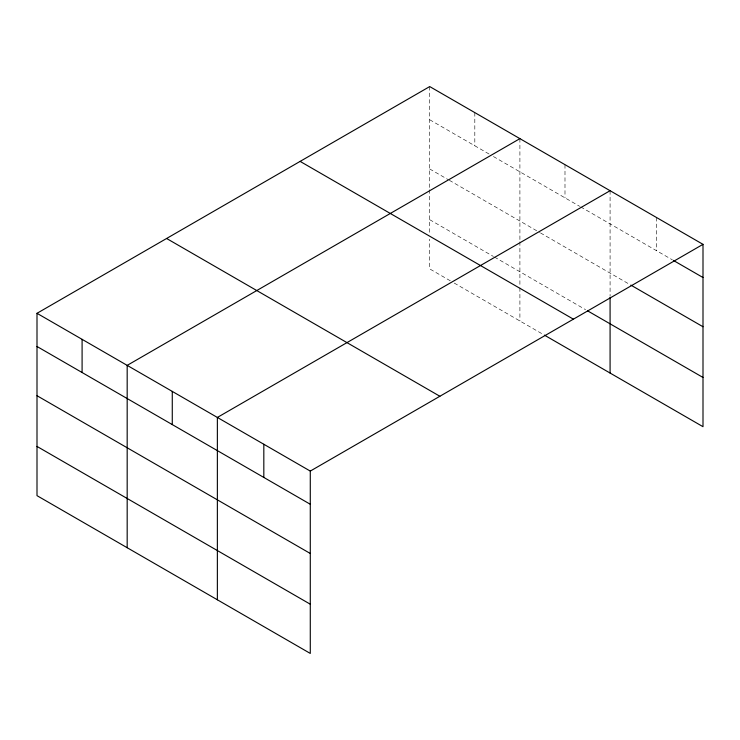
<?xml version="1.0" encoding="UTF-8"?>
<svg xmlns="http://www.w3.org/2000/svg" width="740" height="740" viewBox="0 0 740 740"><rect width="100%" height="100%" fill="white"/><g stroke="black" fill="none" stroke-linecap="round" stroke-linejoin="round"><path stroke-width="0.56" stroke-dasharray="3.7 2.78" d="M429.718 119.751L489.519 154.272M493.432 156.538L579.698 206.34M580.678 206.904L672.355 259.832M429.718 168.979L448.348 179.728M449.328 180.292L539.506 232.36M540.487 232.924L629.851 284.521M429.718 219.688L493.432 256.475M494.413 257.039L585.581 309.671M450.309 280.802L429.718 268.916L429.718 239.15M454.231 283.068L543.428 334.563M656.547 217.523L656.547 250.703M610.084 190.707L610.084 296.157M564.99 164.669L564.99 197.848M519.905 138.639L519.905 240.639M519.905 241.786L519.905 286.639M519.905 287.786L519.905 320.984M474.812 112.6L474.812 145.78M429.718 86.571L429.718 188.571M429.718 189.727L429.718 234.571"/><path stroke-width="1.11" d="M37 313.307L310.282 471.084L310.282 653.429L37 495.652L37 313.307L429.718 86.571L703 244.348L703 426.693L544.409 335.128M519.905 138.639L127.178 365.375L127.178 547.72M610.084 190.707L217.366 417.443L217.366 599.788M310.282 471.084L703 244.348M673.345 260.406L703 277.528M630.841 285.094L703 326.747M587.541 310.809L703 377.465M300.125 161.394L573.398 319.171M166.602 238.483L439.875 396.261M37 346.486L310.282 504.264M37 395.706L310.282 553.483M37 446.424L310.282 604.201M610.084 297.314L610.084 373.053M263.819 444.259L263.819 477.439M172.272 391.404L172.272 424.584M82.094 339.336L82.094 372.516"/></g></svg>
